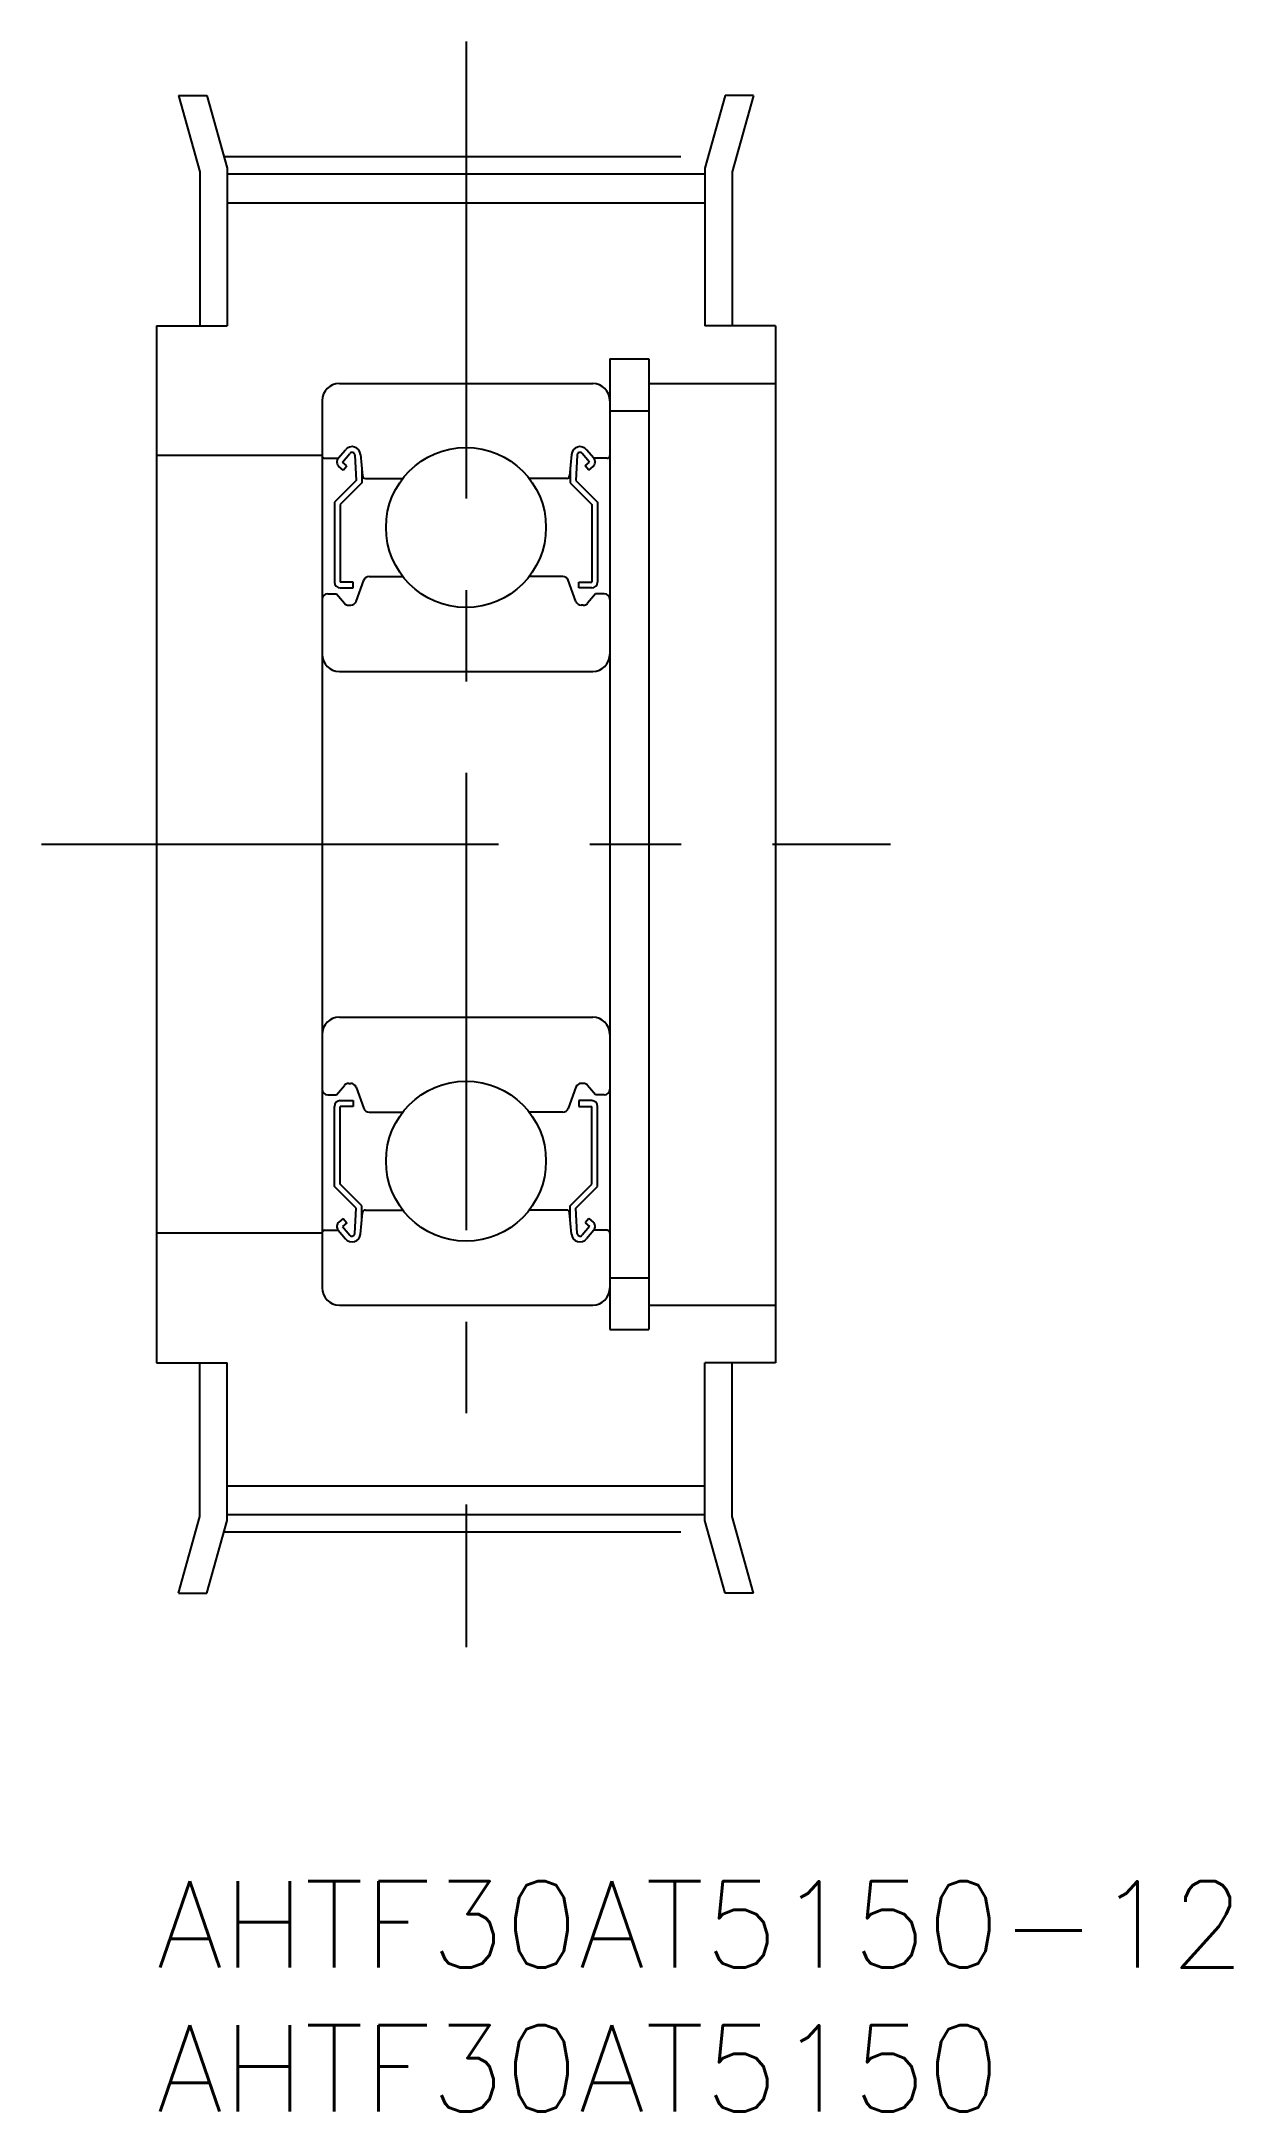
# Model space of a CAD drawing. Extents: x -4 to 37.4, y -8 to 63.9.
import ezdxf

# ---------------------------------------------------------------- set-up
doc = ezdxf.new("R2010")
doc.units = 0
doc.header["$LTSCALE"] = 0.5
doc.linetypes.add('CENTER', pattern=[50.8, 31.75, -6.35, 6.35, -6.35])
for name, color, linetype in [('MSM_CENTER', 1, 'CENTER'), ('MSM_CONTINUOUS', 7, 'CONTINUOUS'), ('MSM_PART_NUMBER', 7, 'CONTINUOUS')]:
    doc.layers.add(name, color=color, linetype=linetype)
doc.styles.get("Standard").update_dxf_attribs({"font": 'txt.shx', "height": 3, "bigfont": 'bigfont.shx'})

# ---------------------------------------------------------------- blocks, each defined once
blk = doc.blocks.new('*U1')
at = {"layer": 'MSM_PART_NUMBER'}
blk.add_text('AHTF30AT5150-12', height=3, dxfattribs=at).set_placement((0, -3))
blk = doc.blocks.new('*U2')
at = {"layer": 'MSM_PART_NUMBER'}
blk.add_text('AHTF30AT5150', height=3, dxfattribs=at).set_placement((0, -8))

msp = doc.modelspace()

# ---------------------------------------------------------------- linework, layer by layer
at = {"layer": 'MSM_CENTER'}
for p, q in [((10.75, 63.875), (10.75, 8.125)), ((2.339, 59.875), (19.161, 59.875)), ((-4, 36), (25.5, 36)), ((2.339, 12.125), (19.161, 12.125))]:
    msp.add_line(p, q, dxfattribs=at)
at = {"layer": 'MSM_CONTINUOUS'}
for p, q in [((0.767, 62), (1.752, 62)), ((0.767, 62), (1.5, 59.343)), ((1.752, 62), (2.45, 59.475)), ((19.748, 62), (19.05, 59.475)), ((20.733, 62), (19.748, 62)), ((20.733, 62), (20, 59.343)), ((1.5, 59.343), (1.5, 54)), ((2.45, 59.475), (2.45, 54)), ((2.45, 59.275), (19.05, 59.275)), ((19.05, 59.475), (19.05, 54)), ((20, 59.343), (20, 54)), ((2.45, 58.275), (19.05, 58.275)), ((0, 54), (2.45, 54)), ((0, 54), (0, 18)), ((21.5, 54), (19.05, 54)), ((21.5, 54), (21.5, 18)), ((15.75, 52.85), (15.75, 19.15)), ((15.75, 52.85), (17.1, 52.85)), ((17.1, 52.85), (17.1, 19.15)), ((6.35, 52), (15.15, 52)), ((17.1, 52), (21.5, 52)), ((5.75, 51.4), (5.75, 20.6)), ((15.75, 51.05), (17.1, 51.05)), ((6.31, 49.4), (6.56, 49.697)), ((15.19, 49.4), (14.94, 49.697)), ((5.75, 49.5), (0, 49.5)), ((5.85, 49.4), (6.31, 49.4)), ((6.488, 48.99), (6.335, 49.118)), ((6.463, 49.271), (6.713, 49.569)), ((6.616, 49.143), (6.463, 49.271)), ((6.488, 48.99), (6.616, 49.143)), ((6.89, 49.51), (6.933, 48.633)), ((7.088, 49.531), (7.153, 48.791)), ((7.133, 49.02), (7.133, 48.55)), ((14.412, 49.531), (14.347, 48.791)), ((14.367, 49.02), (14.367, 48.55)), ((14.61, 49.51), (14.567, 48.633)), ((15.037, 49.271), (14.787, 49.569)), ((14.884, 49.143), (15.037, 49.271)), ((15.012, 48.99), (14.884, 49.143)), ((15.012, 48.99), (15.165, 49.118)), ((15.65, 49.4), (15.19, 49.4)), ((6.933, 48.633), (6.183, 47.883)), ((7.133, 48.55), (6.383, 47.8)), ((7.253, 48.7), (8.553, 48.7)), ((14.247, 48.7), (12.947, 48.7)), ((14.367, 48.55), (15.117, 47.8)), ((14.567, 48.633), (15.317, 47.883)), ((6.183, 47.883), (6.183, 45.1)), ((6.383, 47.8), (6.383, 45.1)), ((15.117, 47.8), (15.117, 45.1)), ((15.317, 47.883), (15.317, 45.1)), ((7.388, 45.3), (8.553, 45.3)), ((14.112, 45.3), (12.947, 45.3)), ((5.95, 44.7), (6.25, 44.7)), ((6.25, 44.7), (6.526, 44.371)), ((6.833, 45.1), (6.383, 45.1)), ((6.383, 44.9), (6.833, 44.9)), ((6.833, 44.9), (6.833, 45.1)), ((6.932, 44.432), (7.2, 45.168)), ((14.568, 44.432), (14.3, 45.168)), ((14.667, 45.1), (15.117, 45.1)), ((14.667, 44.9), (14.667, 45.1)), ((15.117, 44.9), (14.667, 44.9)), ((15.25, 44.7), (14.974, 44.371)), ((15.55, 44.7), (15.25, 44.7)), ((6.679, 44.3), (6.744, 44.3)), ((14.821, 44.3), (14.756, 44.3)), ((6.35, 42), (15.15, 42)), ((6.35, 30), (15.15, 30)), ((6.25, 27.3), (6.526, 27.629)), ((6.679, 27.7), (6.744, 27.7)), ((6.932, 27.568), (7.2, 26.832)), ((14.568, 27.568), (14.3, 26.832)), ((14.821, 27.7), (14.756, 27.7)), ((15.25, 27.3), (14.974, 27.629)), ((5.95, 27.3), (6.25, 27.3)), ((6.183, 24.117), (6.183, 26.9)), ((6.383, 27.1), (6.833, 27.1)), ((6.833, 26.9), (6.383, 26.9)), ((6.383, 24.2), (6.383, 26.9)), ((6.833, 27.1), (6.833, 26.9)), ((7.388, 26.7), (8.553, 26.7)), ((14.112, 26.7), (12.947, 26.7)), ((14.667, 27.1), (14.667, 26.9)), ((15.117, 27.1), (14.667, 27.1)), ((14.667, 26.9), (15.117, 26.9)), ((15.117, 24.2), (15.117, 26.9)), ((15.55, 27.3), (15.25, 27.3)), ((15.317, 24.117), (15.317, 26.9)), ((6.933, 23.367), (6.183, 24.117)), ((7.133, 23.45), (6.383, 24.2)), ((14.367, 23.45), (15.117, 24.2)), ((14.567, 23.367), (15.317, 24.117)), ((6.488, 23.01), (6.335, 22.882)), ((6.488, 23.01), (6.616, 22.857)), ((6.89, 22.49), (6.933, 23.367)), ((7.088, 22.469), (7.153, 23.209)), ((7.133, 22.98), (7.133, 23.45)), ((7.253, 23.3), (8.553, 23.3)), ((14.247, 23.3), (12.947, 23.3)), ((14.412, 22.469), (14.347, 23.209)), ((14.367, 22.98), (14.367, 23.45)), ((14.61, 22.49), (14.567, 23.367)), ((15.012, 23.01), (14.884, 22.857)), ((15.012, 23.01), (15.165, 22.882)), ((5.75, 22.5), (0, 22.5)), ((5.85, 22.6), (6.31, 22.6)), ((6.31, 22.6), (6.56, 22.303)), ((6.616, 22.857), (6.463, 22.729)), ((6.463, 22.729), (6.713, 22.431)), ((15.037, 22.729), (14.787, 22.431)), ((14.884, 22.857), (15.037, 22.729)), ((15.19, 22.6), (14.94, 22.303)), ((15.65, 22.6), (15.19, 22.6)), ((15.75, 20.95), (17.1, 20.95)), ((6.35, 20), (15.15, 20)), ((17.1, 20), (21.5, 20)), ((15.75, 19.15), (17.1, 19.15)), ((0, 18), (2.45, 18)), ((1.5, 12.657), (1.5, 18)), ((2.45, 12.525), (2.45, 18)), ((21.5, 18), (19.05, 18)), ((19.05, 12.525), (19.05, 18)), ((20, 12.657), (20, 18)), ((2.45, 13.725), (19.05, 13.725)), ((0.767, 10), (1.5, 12.657)), ((1.752, 10), (2.45, 12.525)), ((2.45, 12.725), (19.05, 12.725)), ((19.748, 10), (19.05, 12.525)), ((20.733, 10), (20, 12.657)), ((0.767, 10), (1.752, 10)), ((20.733, 10), (19.748, 10))]:
    msp.add_line(p, q, dxfattribs=at)
for centre in [(10.75, 47), (10.75, 25)]:
    msp.add_circle(centre, 2.778, dxfattribs=at)
for centre, radius, start, end in [((6.35, 51.4), 0.6, 90, 180), ((15.15, 51.4), 0.6, 0, 90), ((6.789, 49.505), 0.3, 4.99683, 140.00119), ((6.79, 49.505), 0.1, 2.81979, 140.00022), ((14.711, 49.505), 0.3, 39.99881, 175.00317), ((14.71, 49.505), 0.1, 39.99978, 177.18021), ((5.85, 49.5), 0.1, 180, 270), ((6.463, 49.271), 0.2, 140.00119, 230.08703), ((15.037, 49.271), 0.2, 309.91297, 39.99881), ((15.65, 49.5), 0.1, 270, 0), ((7.253, 48.8), 0.1, 184.99683, 270), ((14.247, 48.8), 0.1, 270, 355.00317), ((7.388, 45.1), 0.2, 90, 159.99165), ((14.112, 45.1), 0.2, 20.00835, 90), ((5.95, 44.5), 0.2, 90, 180), ((6.383, 45.1), 0.2, 180, 270), ((15.117, 45.1), 0.2, 270, 0), ((15.55, 44.5), 0.2, 0, 90), ((6.679, 44.5), 0.2, 219.9952, 270), ((6.744, 44.5), 0.2, 270, 339.99165), ((14.756, 44.5), 0.2, 200.00835, 270), ((14.821, 44.5), 0.2, 270, 320.0048), ((6.35, 42.6), 0.6, 180, 270), ((15.15, 42.6), 0.6, 270, 0), ((6.35, 29.4), 0.6, 90, 180), ((15.15, 29.4), 0.6, 0, 90), ((5.95, 27.5), 0.2, 180, 270), ((6.679, 27.5), 0.2, 90, 140.0048), ((6.744, 27.5), 0.2, 20.00835, 90), ((14.756, 27.5), 0.2, 90, 159.99165), ((14.821, 27.5), 0.2, 39.9952, 90), ((15.55, 27.5), 0.2, 270, 0), ((6.383, 26.9), 0.2, 90, 180), ((7.388, 26.9), 0.2, 200.00835, 270), ((14.112, 26.9), 0.2, 270, 339.99165), ((15.117, 26.9), 0.2, 0, 90), ((7.253, 23.2), 0.1, 90, 175.00317), ((14.247, 23.2), 0.1, 4.99683, 90), ((5.85, 22.5), 0.1, 90, 180), ((6.463, 22.729), 0.2, 129.91297, 219.99881), ((6.789, 22.495), 0.3, 219.99881, 355.00317), ((6.79, 22.495), 0.1, 219.99978, 357.18021), ((14.711, 22.495), 0.3, 184.99683, 320.00119), ((14.71, 22.495), 0.1, 182.81979, 320.00022), ((15.037, 22.729), 0.2, 320.00119, 50.08703), ((15.65, 22.5), 0.1, 0, 90), ((6.35, 20.6), 0.6, 180, 270), ((15.15, 20.6), 0.6, 270, 0)]:
    msp.add_arc(centre, radius, start, end, dxfattribs=at)

# ---------------------------------------------------------------- block references
for name in ['*U1', '*U2']:
    msp.add_blockref(name, (0, 0), dxfattribs=at)

doc.saveas('drawing.dxf')
